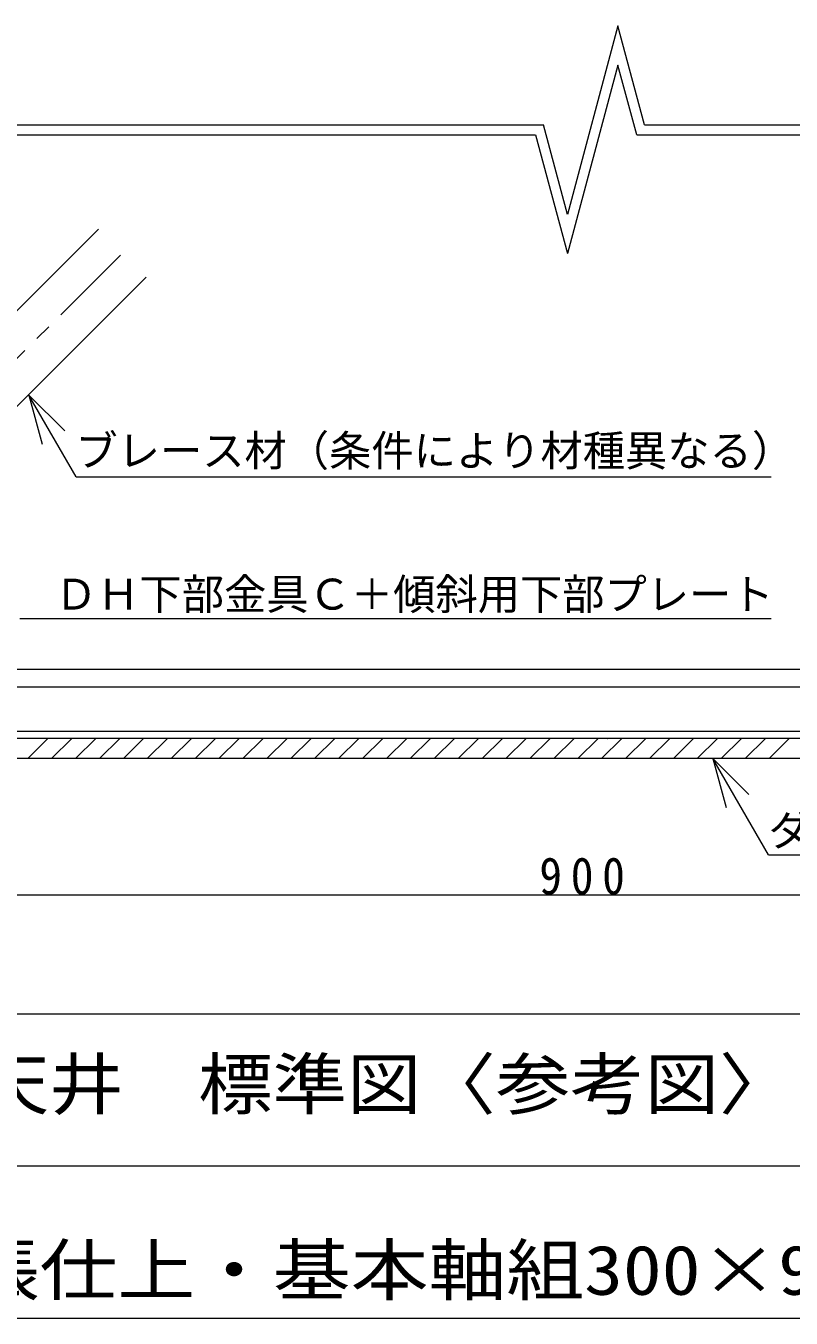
# Model space of a CAD drawing. Units: millimetres at full size, sheet at 1:10; details may follow other scales. Extents: x -2077 to 2023, y -1433 to 1417.
# Drawn here: x 829 to 1282, y -1433 to -668 of the extents above; entities that cross this region are included whole.
import ezdxf
from ezdxf.enums import TextEntityAlignment as Align

# ---------------------------------------------------------------- set-up
doc = ezdxf.new("R2010")
doc.units = ezdxf.units.MM
doc.header["$LTSCALE"] = 10
doc.linetypes.add('CHAIN1', pattern=[8, 5, -1, 1, -1])
for name, color, linetype, lineweight in [('1-0_断面', 7, 'Continuous', 9), ('1-1_寸法', 7, 'Continuous', 9), ('1-2_文字', 7, 'Continuous', 9), ('F-0_図枠', 7, 'Continuous', 9)]:
    doc.layers.add(name, color=color, linetype=linetype, lineweight=lineweight)
doc.styles.add('ＭＳ ゴシック', font='')
doc.styles.get('ＭＳ ゴシック').set_extended_font_data('MS Gothic')

msp = doc.modelspace()

# ---------------------------------------------------------------- linework, layer by layer
at = {"layer": '1-0_断面'}
for p, q in [((722.82, -938.04), (872.42, -788.44)), ((751.11, -966.33), (900.71, -816.73)), ((719.39, -1048.73), (1603.07, -1048.73)), ((-196.9, -1059.33), (1613.19, -1059.33)), ((1722.07, -1085.73), (-316.22, -1085.73)), ((1722.07, -1089.73), (-316.22, -1089.73)), ((830.54, -1101.73), (842.54, -1089.73)), ((844.69, -1101.73), (856.69, -1089.73)), ((858.83, -1101.73), (870.83, -1089.73)), ((862.18, -1089.78), (862.22, -1089.73)), ((872.97, -1101.73), (884.97, -1089.73)), ((887.11, -1101.73), (899.11, -1089.73)), ((901.25, -1101.73), (913.25, -1089.73)), ((915.4, -1101.73), (927.4, -1089.73)), ((929.54, -1101.73), (941.54, -1089.73)), ((943.68, -1101.73), (955.68, -1089.73)), ((957.82, -1101.73), (969.82, -1089.73)), ((971.97, -1101.73), (983.97, -1089.73)), ((986.11, -1101.73), (998.11, -1089.73)), ((1000.25, -1101.73), (1012.25, -1089.73)), ((1014.39, -1101.73), (1026.39, -1089.73)), ((1017.74, -1089.78), (1017.79, -1089.73)), ((1028.53, -1101.73), (1040.53, -1089.73)), ((1042.68, -1101.73), (1054.68, -1089.73)), ((1056.82, -1101.73), (1068.82, -1089.73)), ((1070.96, -1101.73), (1082.96, -1089.73)), ((1085.1, -1101.73), (1097.1, -1089.73)), ((1099.24, -1101.73), (1111.24, -1089.73)), ((1113.39, -1101.73), (1125.39, -1089.73)), ((1127.53, -1101.73), (1139.53, -1089.73)), ((1141.67, -1101.73), (1153.67, -1089.73)), ((1155.81, -1101.73), (1167.81, -1089.73)), ((1169.96, -1101.73), (1181.96, -1089.73)), ((1173.31, -1089.78), (1173.35, -1089.73)), ((1184.1, -1101.73), (1196.1, -1089.73)), ((1198.24, -1101.73), (1210.24, -1089.73)), ((1212.38, -1101.73), (1224.38, -1089.73)), ((1226.52, -1101.73), (1238.52, -1089.73)), ((1240.67, -1101.73), (1252.67, -1089.73)), ((1254.81, -1101.73), (1266.81, -1089.73)), ((1268.95, -1101.73), (1280.95, -1089.73)), ((1722.07, -1101.73), (-316.22, -1101.73))]:
    msp.add_line(p, q, dxfattribs=at)
at = {"layer": '1-0_断面', "color": 4, "linetype": 'CHAIN1'}
msp.add_line((736.96, -952.19), (886.56, -802.59), dxfattribs=at)
at = {"layer": '1-1_寸法'}
for p, q in [((1179.6, -668.09), (1149.7, -779.68)), ((1195.3, -726.68), (1179.6, -668.09)), ((1179.6, -691.27), (1149.7, -802.86)), ((1190.7, -732.68), (1179.6, -691.27)), ((280.7, -732.68), (1130.9, -732.68)), ((285.3, -726.68), (1135.5, -726.68)), ((1130.9, -732.68), (1149.7, -802.86)), ((1149.7, -779.68), (1135.5, -726.68)), ((1190.7, -732.68), (1722.07, -732.68)), ((1195.3, -726.68), (1722.07, -726.68)), ((708.1, -1182.41), (1608.1, -1182.41))]:
    msp.add_line(p, q, dxfattribs=at)
at = {"layer": '1-2_文字'}
for p, q in [((831.27, -886.57), (852.48, -907.78)), ((859.18, -934.92), (1270.28, -934.92)), ((1270.28, -1019.06), (825.92, -1019.06)), ((1235.8, -1101.73), (1257.01, -1122.95)), ((1268.69, -1158.71), (1586.05, -1158.71))]:
    msp.add_line(p, q, dxfattribs=at)
for points in [[(859.18, -934.92), (831.27, -886.57), (839.03, -915.54)], [(1268.69, -1158.71), (1235.8, -1101.73), (1243.56, -1130.71)]]:
    msp.add_lwpolyline(points, dxfattribs=at)
at = {"layer": 'F-0_図枠'}
for p, q in [((-2077.43, -1252.82), (2022.57, -1252.82)), ((1362.57, -1342.82), (-197.43, -1342.82)), ((-2077.43, -1432.82), (2022.57, -1432.82))]:
    msp.add_line(p, q, dxfattribs=at)

# ---------------------------------------------------------------- texts
at = {"layer": '1-1_寸法', "insert": (1133.1, -1182.41), "char_height": 21.99, "attachment_point": 7, "style": 'ＭＳ ゴシック'}
msp.add_mtext('\\T1.38;\\W0.9;900', dxfattribs=at)
at = {"layer": '1-2_文字', "style": 'ＭＳ ゴシック'}
for s, p in [('ブレース材（条件により材種異なる）', (858.77, -934.14)), ('ＤＨ下部金具Ｃ＋傾斜用下部プレート', (846.65, -1019.06)), ('ダイロートン直張工法用t12', (1268.69, -1158.71))]:
    msp.add_text(s, height=18.33, dxfattribs=at).set_placement(p, align=Align.BOTTOM_LEFT)
at = {"layer": 'F-0_図枠', "style": 'ＭＳ ゴシック'}
for s, width, p in [('ダイケンハイブリッド天井\u3000標準図〈参考図〉', 1.1, (359.25, -1317.82)), ('【傾斜天井～吊元傾斜】直張仕上・基本軸組300×900', 1.15, (239.45, -1427.82))]:
    msp.add_text(s, height=29.33, dxfattribs=dict(at, width=width)).set_placement(p, align=Align.BOTTOM_LEFT)

doc.saveas('drawing.dxf')
